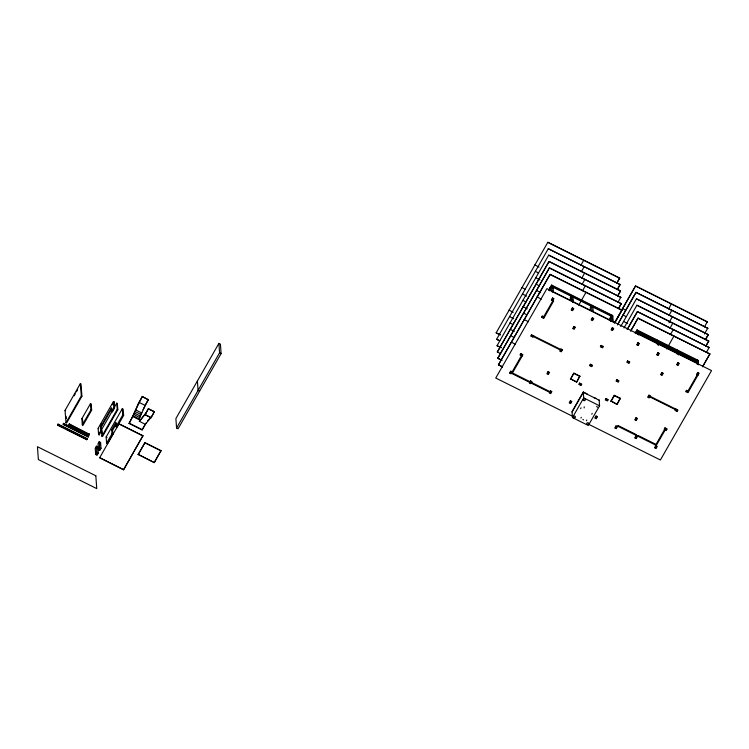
<?xml version="1.0" encoding="UTF-8"?>
<svg xmlns="http://www.w3.org/2000/svg" width="749" height="749" viewBox="0 0 749 749"><rect width="100%" height="100%" fill="white"/><g stroke="black" fill="none" stroke-linecap="round" stroke-linejoin="round"><path stroke-width="1.12" d="M145.325 424.299L139.342 421.322L145.147 414.356L148.424 408.626L154.406 411.604L151.129 417.333L145.325 424.299L142.095 429.945L129.128 423.485L142.338 396.427L148.349 399.76L145.119 405.406L139.014 419.243L139.689 417.67L133.678 414.337L138.406 403.299L142.338 396.427M65.051 410.396L80.368 383.61L80.967 383.9L81.922 396.212L66.605 422.998L66.006 422.698L65.051 410.396L65.65 410.695M74.16 395.809L75.293 393.824M76.426 391.839L77.568 389.854M66.006 422.698L81.323 395.912L80.368 383.61M111.348 408.065L100.609 426.846L100.9 430.553L101.499 430.844L99.205 434.851L98.606 434.551L98.128 428.325L113.474 401.483L114.073 401.782L114.55 408.018L112.238 412.062L111.638 411.763L111.348 408.065L111.947 408.364L101.209 427.145L101.901 436.19L102.501 436.489L117.818 409.703L117.34 403.468L116.741 403.168L101.424 429.963L102.014 430.254L102.257 433.371M100.432 425.638L101.564 423.653M112.369 404.769L114.073 401.782M98.606 434.551L100.9 430.553M111.638 411.763L113.951 407.718L113.474 401.483M101.901 436.19L117.219 409.403L116.741 403.168M500.248 334.915L496.147 332.865L547.819 242.302L619.657 278.066L616.867 283.159M499.686 340.814L496.606 339.288L548.277 248.715L620.125 284.48L617.326 289.573M501.147 347.742L497.036 345.701L548.717 255.128L620.556 290.893L617.756 295.986M548.989 261.635L497.299 352.03L548.97 261.457L620.827 297.4L548.97 261.457M501.858 360.447L497.739 358.228L549.429 267.833L621.277 303.598L618.477 308.691M497.757 358.406L549.429 267.833M502.542 366.963L498.422 364.744L550.112 274.349L621.951 310.123L614.657 323.072M498.431 364.922L550.112 274.349M580.943 265.277L583.743 260.184M581.402 271.69L584.201 266.597M581.842 278.104L584.632 273.011M582.095 284.433L584.894 279.34M582.553 290.809L585.353 285.715M578.743 305.189L586.027 292.241M616.848 282.982L619.657 278.066M617.307 289.395L620.125 284.48M617.747 295.808L620.556 290.893M618.019 302.315L620.818 297.231M618.468 308.513L621.277 303.598M621.445 310.517L635.498 285.949L707.346 321.892L635.498 285.949M614.723 322.482L635.508 286.127M614.648 322.894L621.951 310.123M617.972 323.811L635.957 292.363L707.805 328.315L635.957 292.363M617.429 324.963L635.967 292.541M620.724 326.489L636.444 298.804L708.282 334.569L705.483 339.662M623.992 328.006L636.903 305.236L708.741 341.001L705.942 346.094M627.241 329.298L637.362 311.612L709.209 347.555L637.362 311.612M627.259 329.466L637.371 311.79M630.733 330.899L638.036 318.128L709.874 353.893L702.59 366.841M630.742 331.077L638.036 318.128M668.623 308.925L671.413 303.832M669.082 315.338L671.872 310.255M669.007 322.763L672.359 316.687M670.027 328.212L672.817 323.119M670.486 334.578L673.276 329.494M666.666 348.959L673.96 336.011M704.537 326.807L707.337 321.714M704.425 334.026L707.796 328.137M705.474 339.484L708.282 334.569M705.933 345.916L708.741 341.001M706.401 352.461L709.2 347.377M703.133 365.681L709.874 353.893M57.692 424.758L58.066 424.103L87.006 438.502L87.043 439.054L86.669 439.71L57.729 425.31L57.692 424.758L61.83 426.818M57.729 425.31L58.066 424.103M63.244 424.018L63.618 423.363L88.56 435.778L88.607 436.33L88.223 436.985L63.281 424.571L63.244 424.018L76.754 430.75M63.281 424.571L63.618 423.363M69.339 423.915L69.002 425.114L88.953 435.047L89.328 434.392L69.339 423.915L69.002 425.114M81.866 418.691L90.507 403.589L91.2 403.936L91.65 410.18L83.008 425.282L82.306 424.936L81.866 418.691L82.559 419.047M82.306 424.936L90.957 409.834L90.507 403.589M89.29 433.849L88.953 435.047M86.669 439.71L87.006 438.502M88.56 435.778L88.223 436.985M96.424 446.179L95.235 448.248L95.685 454.493L97.08 455.186L98.269 453.117L97.819 446.881L96.424 446.179L96.864 452.424L95.685 454.493M99.196 441.732L98.007 443.811L98.428 449.69L99.823 450.392L101.012 448.323L100.591 442.434L99.196 441.732L99.617 447.621L98.428 449.69M99.795 443.811L100.591 442.434M96.218 454.334L97.033 452.93L97.726 453.276L96.921 454.68L96.218 454.334L95.994 451.216M106.143 436.976L122.293 408.739L123.182 409.188L123.632 415.423L116.9 427.192L116.011 426.743L115.73 422.82L116.619 423.26L112.575 430.319L112.856 434.242L107.472 443.661L106.583 443.211L106.143 436.976L107.032 437.416M99.664 449.887L100.469 448.473L99.776 448.127L98.971 449.54L99.664 449.887L99.523 447.921M106.583 443.211L111.975 433.802L111.695 429.879L115.73 422.82M116.011 426.743L122.742 414.983L122.293 408.739M99.608 457.854L118.979 423.803L142.928 435.74L123.557 469.792L99.598 457.676M129.128 423.485L133.706 414.684M148.321 399.414L143.068 409.787M141.692 412.587L139.67 417.315M139.342 421.322L145.84 413.13M154.406 411.604L151.158 417.689L145.166 414.712L148.424 408.626M142.095 429.945L146.027 423.073M123.557 469.792L142.928 435.74M138.209 454.428L144.932 442.659L160.998 450.664L154.285 462.601L138.209 454.428L154.285 462.601M138.219 454.606L144.932 442.659M218.895 343.407L175.893 418.569L176.567 427.988L178.084 428.746L221.095 353.584L220.421 344.166L218.895 343.407L219.569 352.826L176.567 427.988M154.266 462.423L160.998 450.664M549.391 288.814L550.581 286.745M548.877 289.966L551.713 285.013L552.453 285.893M548.914 290.5L551.713 285.013M551.002 287.579L551.807 286.165L552.509 286.511L552.65 288.477M549.616 290.846L550.749 288.871M552.256 287.738L553.043 286.352L553.474 292.241M512.119 371.738L510.93 373.807L509.535 373.114L510.724 371.045L512.915 372.141L522.942 354.689L520.742 353.594L519.993 354.914L522.184 356M512.213 371.785L521.454 355.644M613.272 322.538L612.766 315.591L552.256 285.444L551.919 286.642L571.88 296.576L572.217 295.378L572.255 295.921M570.598 378.854L573.874 373.124L579.866 376.101L576.608 382.187L570.598 378.854L575.588 381.335M570.626 379.209L573.874 373.124M610.772 317.333L611.577 315.919L612.279 316.265L612.56 320.188M609.237 320.197L611.502 316.228M609.836 319.739L612.073 315.245L611.755 315.909L592.796 306.472M579.866 376.101L576.608 382.187M587.338 394.04L583.284 392.027L572.03 411.688L572.451 417.577L588.311 425.479L599.565 405.808L599.144 399.919M572.049 411.987L583.302 392.317L599.172 400.219M572.451 417.577L583.705 397.906L583.284 392.027M580.634 408.664L581.046 407.784M593.845 397.569L596.129 398.421M635.283 332.912L636.987 329.944L698.152 360.391L698.48 364.847M635.33 333.455L637.034 330.468L698.199 360.915M636.388 332.378L637.642 330.253L637.305 331.451L657.266 341.385L657.603 340.186M586.383 420.779L586.813 420.011M637.642 332.547L638.429 331.161L638.71 335.084M611.062 401.052L614.339 395.322L620.331 398.299L617.073 404.385L611.062 401.052L617.073 404.385M611.09 401.408L614.339 395.322M617.045 404.029L620.331 398.299M655.806 342.471L656.995 340.402L657.276 344.325M675.767 352.404L676.946 350.335L677.227 354.258M695.615 362.291L696.804 360.222L697.085 364.145M697.141 360.718L697.516 360.054L697.179 361.252L658.259 341.881M664.606 429.383L655.366 445.533L657.191 446.441L656.002 448.511L654.607 447.818L655.796 445.749M656.068 445.88L665.299 429.739M687.994 390.978L697.235 374.828L697.937 375.174L687.938 392.645L685.747 391.549L686.496 390.229L688.696 391.324M584.257 406.857L584.136 407.933M597.477 407.287L596.616 406.304M583.527 419.824L582.9 419.421M619.676 278.244L547.819 242.302M620.135 284.657L548.277 248.715M620.565 291.071L548.717 255.128M708.292 334.747L636.444 298.804M708.751 341.179L636.903 305.236M549.448 268.011L621.286 303.776M539.018 267.121L534.898 264.893M625.668 310.255L622.569 308.551M550.122 274.527L621.96 310.301M638.045 318.306L709.893 354.071M538.447 273.02L535.357 271.316M626.127 316.677L623.037 314.964M539.907 279.948L535.788 277.729M612.111 315.778L612.804 316.125L551.648 285.659L552.069 291.548M627.634 323.624L623.514 321.405M553.876 287.092L571.843 296.033M573.837 297.035L591.794 305.976L592.169 305.311L592.216 305.854M572.367 296.398L571.665 296.052L570.86 297.456L571.075 300.405M572.873 297.072L591.832 306.51M592.834 307.006L611.793 316.443M637.193 330.974L637.895 331.32L638.036 333.277M638.27 331.404L657.847 341.254M659.223 341.834L677.18 350.775M679.174 351.777L696.139 360.222M696.963 360.728L697.665 361.074L697.871 364.014M637.839 332.163L656.836 342.134L638.869 333.193M657.791 342.096L676.75 351.534M677.751 352.03L695.709 360.971M657.828 342.63L676.787 352.067M677.789 352.573L695.746 361.514M639.459 333.811L656.452 342.799L638.494 333.857M658.408 343.248L676.375 352.189M679.371 353.678L695.334 361.627M658.455 343.791L676.413 352.732M678.407 353.725L696.364 362.666M552.884 291.764L552.182 291.417L552.219 291.96M552.725 291.867L571.684 301.304M572.676 301.81L593.283 312.061L592.862 306.172M593.629 312.239L612.588 321.677M539.14 285.772L536.05 284.058M540.628 292.653L536.509 290.434M525.068 289.208L521.978 287.494M541.302 299.169L537.192 296.95M526.556 296.136L522.437 293.917M525.957 302.034L522.868 300.321M544.476 317.042L542.285 315.956L541.527 317.267L543.727 318.362L553.633 300.986L552.931 300.639L543.69 316.79L544.392 317.136M527.249 308.878L523.13 306.659M526.678 314.739L523.588 313.026M513.168 312.314L509.048 310.095M528.382 321.77L524.263 319.551M513.627 318.728L509.517 316.509M513.037 324.635L509.947 322.922M514.329 331.479L510.209 329.251M513.758 337.34L510.668 335.627M500.238 334.737L496.147 332.865M515.462 344.371L511.342 342.143M573.903 373.479L579.885 376.457M614.367 395.678L620.35 398.655M499.667 340.645L496.606 339.288M501.128 347.564L497.036 345.701M497.289 351.852L500.379 353.565M583.705 397.906L599.565 405.808M497.739 358.228L501.849 360.269M498.422 364.744L502.523 366.785M592.206 413.345L591.794 414.225M581.318 417.277L580.943 418.064M572.863 416.425L495.754 378.03L546.91 288.637L711.55 370.605L660.393 459.998L588.499 424.206M219.569 352.826L221.095 353.584M199.599 391.137L198.054 390.426L197.408 380.96M142.357 396.783L148.349 399.76M139.127 402.428L145.119 405.406M148.452 408.982L154.434 411.959M135.728 409.956L141.72 412.942M135.054 411.538L141.046 414.515M134.38 413.111L140.363 416.088M133.004 415.91L136.992 417.895M133.032 416.266L140.016 419.74M133.06 416.622L140.044 420.095M113.951 407.718L114.55 408.018M117.219 409.403L117.818 409.703M122.742 414.983L123.632 415.423M81.323 395.912L81.922 396.212M129.1 423.138L142.067 429.589M90.957 409.834L91.65 410.18M144.95 442.837L161.016 450.842M111.695 429.879L112.575 430.319M100.609 426.846L101.209 427.145M111.975 433.802L112.856 434.242M98.128 428.325L98.728 428.615M69.376 424.458L89.328 434.392M69.957 425.067L76.941 428.55M63.656 423.906L88.607 436.33M78.832 431.78L87.146 435.918M58.104 424.646L87.043 439.054M66.989 429.392L86.631 439.167M99.617 447.621L101.012 448.323M95.778 448.099L96.471 448.445M96.864 452.424L98.269 453.117M118.988 423.981L142.937 435.918M100.638 458.201L123.538 469.614M99.046 432.772L99.205 434.851M66.081 416.285L66.258 418.522M678.341 351.038L678.622 354.96M677.555 350.12L677.592 350.663M658.39 341.095L658.671 345.027M657.987 343.22L658.137 345.177M657.229 340.842L657.266 341.385M636.987 329.944L637.315 334.391M611.839 321.302L611.418 315.413L610.238 317.482L610.519 321.415M591.888 311.369L591.467 305.48L590.278 307.549L590.493 310.498M572.901 296.239L573.322 302.128M572.573 299.338L572.713 302.343M571.927 301.435L571.506 295.546L570.326 297.615L570.532 300.555M550.468 287.728L550.674 290.678M151.158 417.689L145.166 414.712M150.38 417.858L147.45 420.985M100.048 442.584L100.263 445.533M96.771 452.602L96.921 454.68M82.633 420.086L82.783 422.164M533.709 336.001L533.382 336.563L561.778 350.719L562.096 350.148L533.709 336.001M648.756 395.641L648.437 396.202L676.824 410.321L677.143 409.759L648.756 395.641M531.518 334.775L530.76 336.086L532.96 337.181L533.709 335.861L531.518 334.775M552.537 297.971L551.348 300.04L552.743 300.742L553.932 298.673L552.537 297.971M510.884 371.551L510.078 372.955L510.771 373.311L511.576 371.897L510.884 371.551M552.696 298.477L551.882 299.89L552.584 300.237L553.389 298.823L552.696 298.477M520.901 354.099L520.527 354.754L522.025 355.503L522.399 354.839L520.901 354.099M531.678 335.271L531.294 335.936L532.792 336.676L533.176 336.02L531.678 335.271M542.445 316.452L542.07 317.117L543.568 317.857L543.943 317.202L542.445 316.452M511.885 372.665L511.511 373.33L529.88 382.477L530.255 381.812L511.885 372.665M530.526 380.904L529.346 382.973L530.741 383.675L531.921 381.597L530.526 380.904M572.386 307.858L571.206 309.927L572.601 310.629L573.79 308.551L572.386 307.858M530.685 381.41L529.88 382.823L530.582 383.17L531.387 381.756L530.685 381.41M572.554 308.363L571.74 309.777L572.442 310.123L573.247 308.71L572.554 308.363M531.846 382.608L531.472 383.263L549.841 392.41L550.215 391.755L531.846 382.608M548.09 371.635L546.901 373.704L548.305 374.397L549.485 372.328L548.09 371.635M561.01 349.043L559.831 351.122L561.226 351.815L562.405 349.746L561.01 349.043M573.931 326.461L572.751 328.53L574.146 329.232L575.335 327.163L573.931 326.461M548.249 372.131L547.444 373.545L548.137 373.891L548.951 372.487L548.249 372.131M561.17 349.549L560.364 350.963L561.067 351.309L561.872 349.895L561.17 349.549M574.099 326.967L573.285 328.38L573.987 328.727L574.792 327.313L574.099 326.967M550.487 390.838L549.298 392.907L550.693 393.609L551.882 391.54L550.487 390.838M592.347 317.791L591.158 319.86L592.562 320.563L593.742 318.494L592.347 317.791M550.646 391.343L549.832 392.757L550.534 393.103L551.339 391.69L550.646 391.343M592.506 318.297L591.701 319.711L592.393 320.057L593.208 318.643L592.506 318.297M579.576 383.067L578.818 384.377L581.018 385.473L581.767 384.153L579.576 383.067M590.343 364.239L589.594 365.559L591.785 366.654L592.543 365.334L590.343 364.239M601.11 345.42L600.361 346.74L602.552 347.836L603.31 346.515L601.11 345.42M579.735 383.563L579.361 384.228L580.859 384.967L581.233 384.312L579.735 383.563M590.502 364.744L590.128 365.409L591.626 366.149L592 365.493L590.502 364.744M601.278 345.926L600.895 346.581L602.393 347.33L602.767 346.675L601.278 345.926M570.438 400.771L569.259 402.85L570.654 403.542L571.833 401.473L570.438 400.771M612.298 327.734L611.118 329.803L612.513 330.496L613.703 328.427L612.298 327.734M570.598 401.277L569.792 402.69L570.495 403.037L571.3 401.623L570.598 401.277M612.467 328.231L611.652 329.644L612.354 329.991L613.159 328.577L612.467 328.231M596.026 415.995L594.837 418.064L596.241 418.757L597.421 416.687L596.026 415.995M637.914 342.78L636.734 344.849L638.129 345.551L639.318 343.473L637.914 342.78M606.053 398.543L605.295 399.863L607.495 400.949L608.244 399.638L606.053 398.543M616.82 379.724L616.062 381.035L618.262 382.13L619.011 380.81L616.82 379.724M627.587 360.896L626.838 362.216L629.029 363.312L629.787 361.992L627.587 360.896M596.185 416.5L595.38 417.905L596.073 418.251L596.887 416.847L596.185 416.5M606.213 399.048L605.838 399.704L607.327 400.453L607.711 399.788L606.213 399.048M616.979 380.22L616.605 380.885L618.103 381.625L618.477 380.969L616.979 380.22M627.746 361.402L627.372 362.067L628.87 362.806L629.244 362.151L627.746 361.402M638.082 343.285L637.268 344.699L637.97 345.046L638.775 343.632L638.082 343.285M615.978 425.928L614.798 427.997L616.193 428.69L617.382 426.621L615.978 425.928M657.875 352.713L656.686 354.783L658.09 355.485L659.27 353.416L657.875 352.713M616.146 426.434L615.332 427.848L616.034 428.194L616.839 426.78L616.146 426.434M658.034 353.219L657.229 354.633L657.922 354.979L658.736 353.565L658.034 353.219M618.103 425.554L617.728 426.209L636.098 435.356L636.472 434.692L618.103 425.554M635.995 417.745L634.815 419.815L636.21 420.507L637.399 418.438L635.995 417.745M648.924 395.163L647.735 397.232L649.13 397.925L650.319 395.856L648.924 395.163M661.844 372.571L660.665 374.65L662.06 375.343L663.24 373.274L661.844 372.571M636.163 418.251L635.349 419.655L636.051 420.011L636.856 418.597L636.163 418.251M649.083 395.659L648.278 397.073L648.971 397.419L649.786 396.015L649.083 395.659M662.004 373.077L661.198 374.491L661.901 374.837L662.706 373.423L662.004 373.077M635.938 435.862L634.749 437.931L636.154 438.633L637.333 436.555L635.938 435.862M677.826 362.647L676.647 364.726L678.042 365.418L679.231 363.349L677.826 362.647M636.098 436.367L635.292 437.781L635.985 438.128L636.8 436.714L636.098 436.367M677.995 363.153L677.18 364.566L677.882 364.913L678.688 363.499L677.995 363.153M638.064 435.487L637.68 436.143L656.058 445.29L656.433 444.634L638.064 435.487M664.962 427.866L664.204 429.186L666.404 430.282L667.153 428.962L664.962 427.866M675.729 409.048L674.98 410.368L677.171 411.463L677.929 410.143L675.729 409.048M665.121 428.372L664.747 429.037L666.245 429.776L666.619 429.121L665.121 428.372M675.888 409.553L675.514 410.209L677.012 410.958L677.386 410.302L675.888 409.553M686.655 390.735L686.281 391.39L687.779 392.139L688.153 391.474L686.655 390.735M697.684 372.534L696.504 374.603L697.899 375.305L699.079 373.236L697.684 372.534M655.955 446.254L655.15 447.668L655.843 448.014L656.648 446.601L655.955 446.254M697.843 373.039L697.038 374.453L697.74 374.8L698.545 373.386L697.843 373.039M95.825 475.774L37.45 446.713L38.368 459.549L96.743 488.61L95.825 475.774M583.733 400.518A0.964 0.908 -4.1 0 0 585.259 399.863A0.964 0.908 -4.1 0 0 583.911 398.955A0.964 0.908 -4.1 0 0 583.733 400.518M573.884 417.736A0.964 0.908 -4.1 0 0 575.41 417.081A0.964 0.908 -4.1 0 0 574.052 416.182A0.964 0.908 -4.1 0 0 573.884 417.736M587.15 424.346A0.964 0.908 -4.1 0 0 588.677 423.691A0.964 0.908 -4.1 0 0 587.319 422.782A0.964 0.908 -4.1 0 0 587.15 424.346"/></g></svg>
